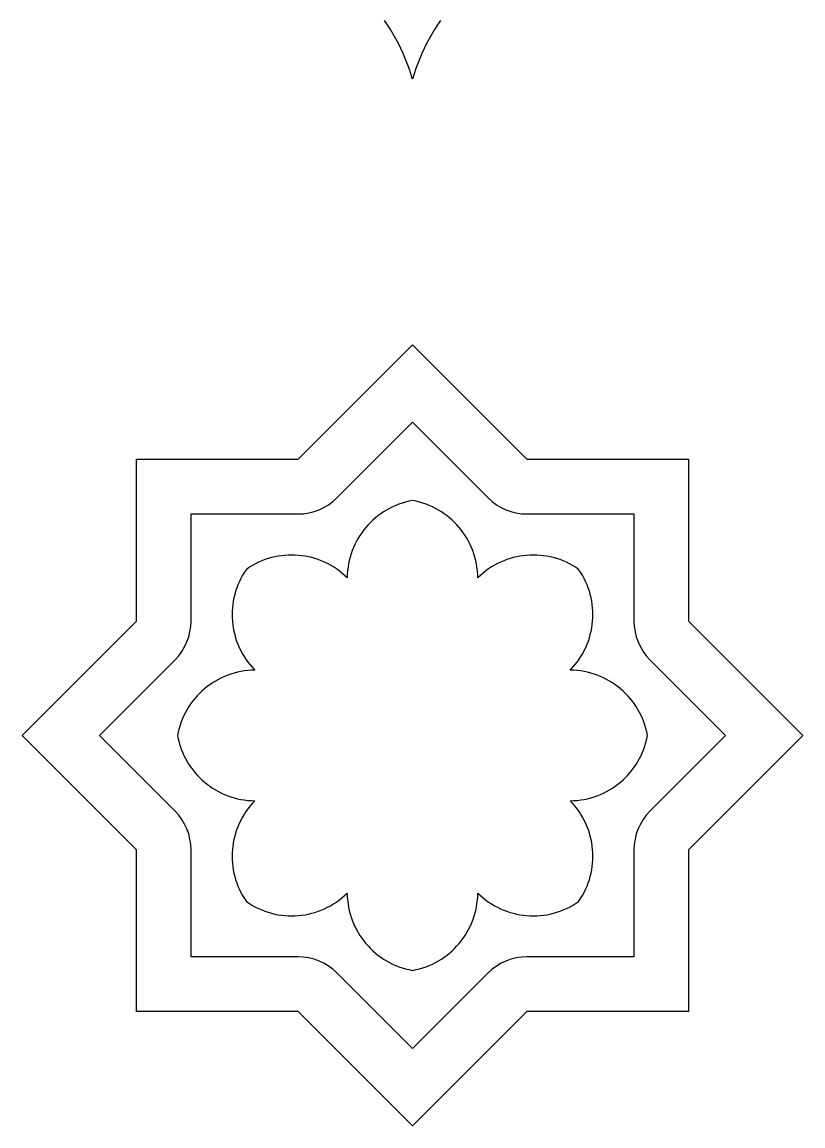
# Model space of a CAD drawing. Extents: x -50 to 50, y -409 to 409.
# Drawn here: x -50 to 50, y -409 to -267.7 of the extents above; entities that cross this region are included whole.
import ezdxf

# ---------------------------------------------------------------- set-up
doc = ezdxf.new("R2010")
doc.units = 0
doc.layers.add('COUCHE_1', color=18, linetype='CONTINUOUS')

msp = doc.modelspace()

# ---------------------------------------------------------------- linework, layer by layer
at = {"layer": 'COUCHE_1'}
msp.add_lwpolyline([(3.6, -267.48), (3.21, -268.06), (2.83, -268.64), (2.47, -269.24), (2.13, -269.84), (1.8, -270.46), (1.49, -271.08), (1.2, -271.71), (0.93, -272.35), (0.67, -273), (0.43, -273.66), (0.2, -274.33), (0, -275), (-0.2, -274.33), (-0.43, -273.66), (-0.67, -273), (-0.93, -272.35), (-1.2, -271.71), (-1.49, -271.08), (-1.8, -270.46), (-2.13, -269.84), (-2.47, -269.24), (-2.83, -268.64), (-3.21, -268.06), (-3.6, -267.48)], dxfattribs=at)
for points in [[(-35.36, -344.39), (-35.36, -323.68), (-14.64, -323.68), (0, -309.04), (14.64, -323.68), (35.36, -323.68), (35.36, -344.39), (50, -359.04), (35.36, -373.68), (35.36, -394.39), (14.64, -394.39), (0, -409.04), (-14.64, -394.39), (-35.36, -394.39), (-35.36, -373.68), (-50, -359.04)], [(-8.36, -338.85), (-8.69, -338.54), (-9.03, -338.25), (-9.39, -337.97), (-9.75, -337.71), (-10.12, -337.47), (-10.5, -337.24), (-10.88, -337.03), (-11.28, -336.85), (-11.68, -336.67), (-12.09, -336.52), (-12.5, -336.38), (-12.91, -336.27), (-13.33, -336.17), (-13.76, -336.08), (-14.19, -336.02), (-14.61, -335.98), (-15.05, -335.95), (-15.48, -335.94), (-15.91, -335.95), (-16.34, -335.98), (-16.77, -336.02), (-17.2, -336.09), (-17.63, -336.17), (-18.05, -336.27), (-18.47, -336.39), (-18.89, -336.53), (-19.3, -336.69), (-19.71, -336.87), (-20.11, -337.06), (-20.5, -337.28), (-20.89, -337.51), (-21.27, -337.77), (-21.27, -337.77), (-21.53, -338.15), (-21.76, -338.53), (-21.97, -338.93), (-22.17, -339.33), (-22.35, -339.74), (-22.51, -340.15), (-22.65, -340.57), (-22.77, -340.99), (-22.87, -341.41), (-22.95, -341.84), (-23.02, -342.27), (-23.06, -342.7), (-23.09, -343.13), (-23.1, -343.56), (-23.09, -343.99), (-23.06, -344.42), (-23.02, -344.85), (-22.95, -345.28), (-22.87, -345.7), (-22.77, -346.12), (-22.65, -346.54), (-22.52, -346.95), (-22.36, -347.36), (-22.19, -347.76), (-22, -348.15), (-21.8, -348.54), (-21.57, -348.92), (-21.33, -349.29), (-21.07, -349.65), (-20.79, -350), (-20.5, -350.35), (-20.19, -350.68), (-20.64, -350.69), (-21.09, -350.72), (-21.54, -350.78), (-21.97, -350.85), (-22.41, -350.94), (-22.84, -351.05), (-23.26, -351.18), (-23.67, -351.32), (-24.07, -351.48), (-24.47, -351.66), (-24.86, -351.86), (-25.23, -352.07), (-25.6, -352.29), (-25.96, -352.54), (-26.31, -352.79), (-26.64, -353.06), (-26.97, -353.35), (-27.28, -353.65), (-27.58, -353.96), (-27.86, -354.29), (-28.13, -354.62), (-28.39, -354.97), (-28.63, -355.33), (-28.86, -355.7), (-29.07, -356.09), (-29.27, -356.48), (-29.45, -356.88), (-29.61, -357.3), (-29.76, -357.72), (-29.88, -358.15), (-29.99, -358.59), (-30.08, -359.04), (-30.08, -359.04), (-29.99, -359.49), (-29.88, -359.93), (-29.76, -360.36), (-29.61, -360.78), (-29.45, -361.19), (-29.27, -361.6), (-29.07, -361.99), (-28.86, -362.37), (-28.63, -362.74), (-28.39, -363.1), (-28.13, -363.45), (-27.86, -363.79), (-27.58, -364.12), (-27.28, -364.43), (-26.97, -364.73), (-26.64, -365.01), (-26.31, -365.28), (-25.96, -365.54), (-25.6, -365.78), (-25.23, -366.01), (-24.86, -366.22), (-24.47, -366.42), (-24.07, -366.59), (-23.67, -366.76), (-23.26, -366.9), (-22.84, -367.03), (-22.41, -367.14), (-21.97, -367.23), (-21.54, -367.3), (-21.09, -367.35), (-20.64, -367.39), (-20.19, -367.4), (-20.5, -367.73), (-20.79, -368.07), (-21.07, -368.42), (-21.33, -368.79), (-21.57, -369.16), (-21.8, -369.54), (-22, -369.92), (-22.19, -370.32), (-22.36, -370.72), (-22.52, -371.12), (-22.65, -371.54), (-22.77, -371.95), (-22.87, -372.37), (-22.95, -372.8), (-23.02, -373.22), (-23.06, -373.65), (-23.09, -374.08), (-23.1, -374.52), (-23.09, -374.95), (-23.06, -375.38), (-23.02, -375.81), (-22.95, -376.24), (-22.87, -376.67), (-22.77, -377.09), (-22.65, -377.51), (-22.51, -377.93), (-22.35, -378.34), (-22.17, -378.75), (-21.97, -379.15), (-21.76, -379.54), (-21.53, -379.93), (-21.27, -380.31), (-21.27, -380.31), (-20.89, -380.56), (-20.5, -380.8), (-20.11, -381.01), (-19.71, -381.21), (-19.3, -381.39), (-18.89, -381.54), (-18.47, -381.68), (-18.05, -381.8), (-17.63, -381.91), (-17.2, -381.99), (-16.77, -382.05), (-16.34, -382.1), (-15.91, -382.13), (-15.48, -382.14), (-15.05, -382.13), (-14.61, -382.1), (-14.19, -382.06), (-13.76, -381.99), (-13.33, -381.91), (-12.91, -381.81), (-12.5, -381.69), (-12.09, -381.56), (-11.68, -381.4), (-11.28, -381.23), (-10.88, -381.04), (-10.5, -380.84), (-10.12, -380.61), (-9.75, -380.37), (-9.39, -380.11), (-9.03, -379.83), (-8.69, -379.54), (-8.36, -379.22), (-8.35, -379.68), (-8.31, -380.13), (-8.26, -380.57), (-8.19, -381.01), (-8.1, -381.45), (-7.99, -381.87), (-7.86, -382.29), (-7.72, -382.71), (-7.56, -383.11), (-7.38, -383.51), (-7.18, -383.89), (-6.97, -384.27), (-6.74, -384.64), (-6.5, -385), (-6.25, -385.34), (-5.97, -385.68), (-5.69, -386), (-5.39, -386.32), (-5.08, -386.61), (-4.75, -386.9), (-4.42, -387.17), (-4.07, -387.43), (-3.71, -387.67), (-3.33, -387.9), (-2.95, -388.11), (-2.56, -388.31), (-2.15, -388.49), (-1.74, -388.65), (-1.32, -388.8), (-0.89, -388.92), (-0.45, -389.03), (0, -389.12), (0, -389.12), (0.45, -389.03), (0.89, -388.92), (1.32, -388.8), (1.74, -388.65), (2.15, -388.49), (2.56, -388.31), (2.95, -388.11), (3.33, -387.9), (3.71, -387.67), (4.07, -387.43), (4.42, -387.17), (4.75, -386.9), (5.08, -386.61), (5.39, -386.32), (5.69, -386), (5.97, -385.68), (6.25, -385.34), (6.5, -385), (6.74, -384.64), (6.97, -384.27), (7.18, -383.89), (7.38, -383.51), (7.56, -383.11), (7.72, -382.71), (7.86, -382.29), (7.99, -381.87), (8.1, -381.45), (8.19, -381.01), (8.26, -380.57), (8.31, -380.13), (8.35, -379.68), (8.36, -379.22), (8.69, -379.54), (9.03, -379.83), (9.39, -380.11), (9.75, -380.37), (10.12, -380.61), (10.5, -380.84), (10.88, -381.04), (11.28, -381.23), (11.68, -381.4), (12.09, -381.56), (12.5, -381.69), (12.91, -381.81), (13.33, -381.91), (13.76, -381.99), (14.19, -382.06), (14.61, -382.1), (15.05, -382.13), (15.48, -382.14), (15.91, -382.13), (16.34, -382.1), (16.77, -382.05), (17.2, -381.99), (17.63, -381.91), (18.05, -381.8), (18.47, -381.68), (18.89, -381.54), (19.3, -381.39), (19.71, -381.21), (20.11, -381.01), (20.5, -380.8), (20.89, -380.56), (21.27, -380.31), (21.27, -380.31), (21.53, -379.93), (21.76, -379.54), (21.97, -379.15), (22.17, -378.75), (22.35, -378.34), (22.51, -377.93), (22.65, -377.51), (22.77, -377.09), (22.87, -376.67), (22.95, -376.24), (23.02, -375.81), (23.06, -375.38), (23.09, -374.95), (23.1, -374.52), (23.09, -374.08), (23.06, -373.65), (23.02, -373.22), (22.95, -372.8), (22.87, -372.37), (22.77, -371.95), (22.65, -371.54), (22.52, -371.12), (22.36, -370.72), (22.19, -370.32), (22, -369.92), (21.8, -369.54), (21.57, -369.16), (21.33, -368.79), (21.07, -368.42), (20.79, -368.07), (20.5, -367.73), (20.19, -367.4), (20.64, -367.39), (21.09, -367.35), (21.54, -367.3), (21.97, -367.23), (22.41, -367.14), (22.84, -367.03), (23.26, -366.9), (23.67, -366.76), (24.07, -366.59), (24.47, -366.42), (24.86, -366.22), (25.23, -366.01), (25.6, -365.78), (25.96, -365.54), (26.31, -365.28), (26.64, -365.01), (26.97, -364.73), (27.28, -364.43), (27.58, -364.12), (27.86, -363.79), (28.13, -363.45), (28.39, -363.1), (28.63, -362.74), (28.86, -362.37), (29.07, -361.99), (29.27, -361.6), (29.45, -361.19), (29.61, -360.78), (29.76, -360.36), (29.88, -359.93), (29.99, -359.49), (30.08, -359.04), (30.08, -359.04), (29.99, -358.59), (29.88, -358.15), (29.76, -357.72), (29.61, -357.3), (29.45, -356.88), (29.27, -356.48), (29.07, -356.09), (28.86, -355.7), (28.63, -355.33), (28.39, -354.97), (28.13, -354.62), (27.86, -354.29), (27.58, -353.96), (27.28, -353.65), (26.97, -353.35), (26.64, -353.06), (26.31, -352.79), (25.96, -352.54), (25.6, -352.29), (25.23, -352.07), (24.86, -351.86), (24.47, -351.66), (24.07, -351.48), (23.67, -351.32), (23.26, -351.18), (22.84, -351.05), (22.41, -350.94), (21.97, -350.85), (21.54, -350.78), (21.09, -350.72), (20.64, -350.69), (20.19, -350.68), (20.5, -350.35), (20.79, -350), (21.07, -349.65), (21.33, -349.29), (21.57, -348.92), (21.8, -348.54), (22, -348.15), (22.19, -347.76), (22.36, -347.36), (22.52, -346.95), (22.65, -346.54), (22.77, -346.12), (22.87, -345.7), (22.95, -345.28), (23.02, -344.85), (23.06, -344.42), (23.09, -343.99), (23.1, -343.56), (23.09, -343.13), (23.06, -342.7), (23.02, -342.27), (22.95, -341.84), (22.87, -341.41), (22.77, -340.99), (22.65, -340.57), (22.51, -340.15), (22.35, -339.74), (22.17, -339.33), (21.97, -338.93), (21.76, -338.53), (21.53, -338.15), (21.27, -337.77), (21.27, -337.77), (20.89, -337.51), (20.5, -337.28), (20.11, -337.06), (19.71, -336.87), (19.3, -336.69), (18.89, -336.53), (18.47, -336.39), (18.05, -336.27), (17.63, -336.17), (17.2, -336.09), (16.77, -336.02), (16.34, -335.98), (15.91, -335.95), (15.48, -335.94), (15.05, -335.95), (14.61, -335.98), (14.19, -336.02), (13.76, -336.08), (13.33, -336.17), (12.91, -336.27), (12.5, -336.38), (12.09, -336.52), (11.68, -336.67), (11.28, -336.85), (10.88, -337.03), (10.5, -337.24), (10.12, -337.47), (9.75, -337.71), (9.39, -337.97), (9.03, -338.25), (8.69, -338.54), (8.36, -338.85), (8.35, -338.4), (8.31, -337.95), (8.26, -337.5), (8.19, -337.06), (8.1, -336.63), (7.99, -336.2), (7.86, -335.78), (7.72, -335.37), (7.56, -334.97), (7.38, -334.57), (7.18, -334.18), (6.97, -333.8), (6.74, -333.44), (6.5, -333.08), (6.25, -332.73), (5.97, -332.4), (5.69, -332.07), (5.39, -331.76), (5.08, -331.46), (4.75, -331.18), (4.42, -330.9), (4.07, -330.65), (3.71, -330.4), (3.33, -330.18), (2.95, -329.96), (2.56, -329.77), (2.15, -329.59), (1.74, -329.43), (1.32, -329.28), (0.89, -329.15), (0.45, -329.05), (0, -328.96), (0, -328.96), (-0.45, -329.05), (-0.89, -329.15), (-1.32, -329.28), (-1.74, -329.43), (-2.15, -329.59), (-2.56, -329.77), (-2.95, -329.96), (-3.33, -330.18), (-3.71, -330.4), (-4.07, -330.65), (-4.42, -330.9), (-4.75, -331.18), (-5.08, -331.46), (-5.39, -331.76), (-5.69, -332.07), (-5.97, -332.4), (-6.25, -332.73), (-6.5, -333.08), (-6.74, -333.44), (-6.97, -333.8), (-7.18, -334.18), (-7.38, -334.57), (-7.56, -334.97), (-7.72, -335.37), (-7.86, -335.78), (-7.99, -336.2), (-8.1, -336.63), (-8.19, -337.06), (-8.26, -337.5), (-8.31, -337.95), (-8.35, -338.4)]]:
    msp.add_lwpolyline(points, close=True, dxfattribs=at)
msp.add_lwpolyline([(28.36, -387.39), (14.64, -387.39, 0.198912), (9.69, -389.44), (0, -399.14), (-9.69, -389.44, 0.198912), (-14.64, -387.39), (-28.36, -387.39), (-28.36, -373.68, 0.198912), (-30.41, -368.73), (-40.1, -359.04), (-30.41, -349.34, 0.198912), (-28.36, -344.39), (-28.36, -330.68), (-14.64, -330.68, 0.198912), (-9.69, -328.63), (0, -318.94), (9.69, -328.63, 0.198912), (14.64, -330.68), (28.36, -330.68), (28.36, -344.39, 0.198912), (30.41, -349.34), (40.1, -359.04), (30.41, -368.73, 0.198912), (28.36, -373.68)], format="xyb", close=True, dxfattribs=at)

doc.saveas('drawing.dxf')
